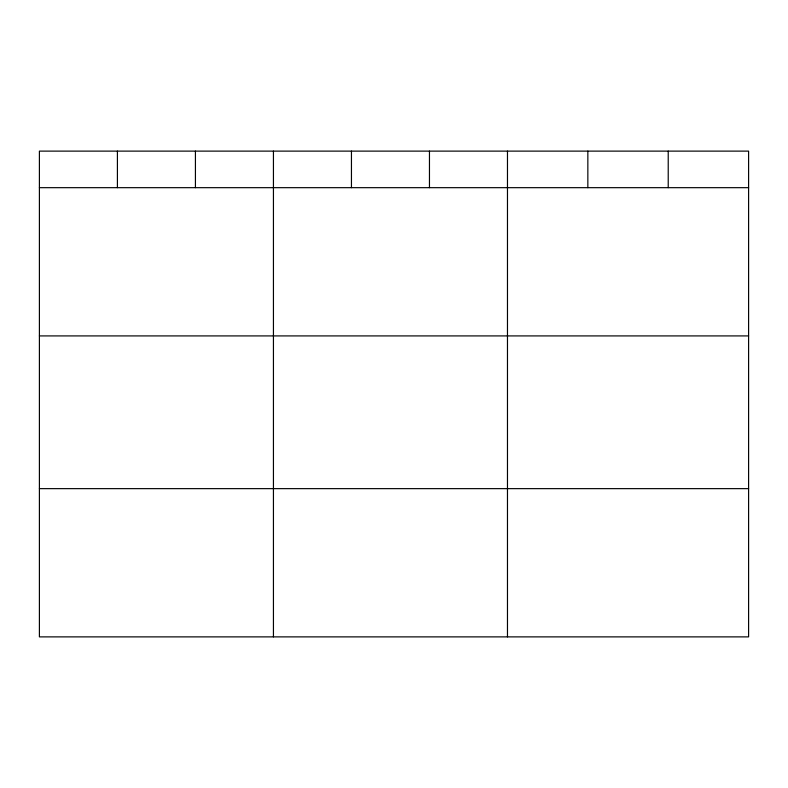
<?xml version="1.0" encoding="UTF-8"?>
<svg xmlns="http://www.w3.org/2000/svg" width="788" height="788" viewBox="0 0 788 788"><rect width="100%" height="100%" fill="white"/><g stroke="black" fill="none" stroke-linecap="round" stroke-linejoin="round"><path stroke-width="1.18" d="M748.6 335.915L748.6 151.119L39.4 151.119L39.4 636.881L748.6 636.881L748.6 335.915L39.4 335.915M39.4 187.672L748.6 187.672M39.4 488.639L748.6 488.639M668.224 151.119L668.224 187.672M587.848 151.119L587.848 187.672M507.472 151.119L507.472 636.881M429.46 151.119L429.46 187.672M351.448 151.119L351.448 187.672M273.436 151.119L273.436 636.881M195.424 151.119L195.424 187.672M117.412 151.119L117.412 187.672"/></g></svg>
